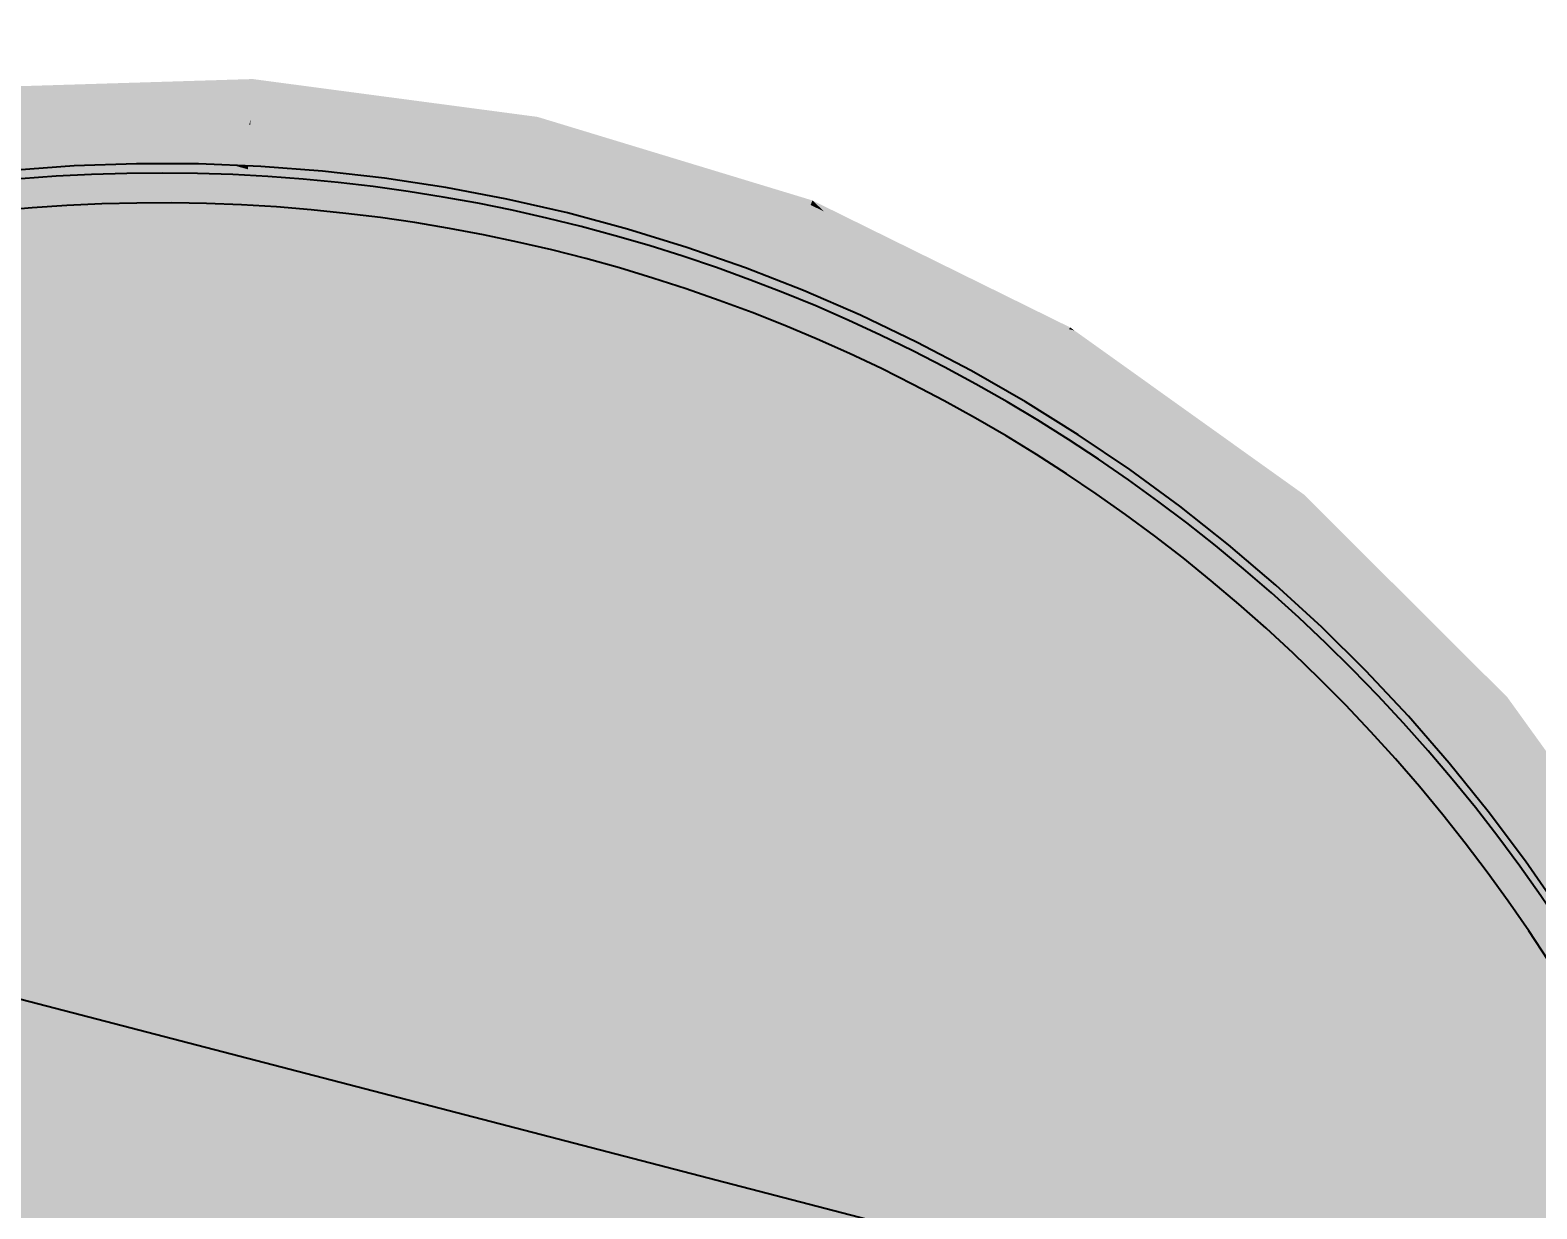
# Model space of a CAD drawing. Header units: millimetres. Extents: x 340454 to 342791, y 6993867 to 6995092.
# Drawn here: x 340766.93 to 340771.98, y 6994477.7 to 6994481.65 of the extents above; entities that cross this region are included whole.
import ezdxf

# ---------------------------------------------------------------- set-up
doc = ezdxf.new("R2010")
doc.units = ezdxf.units.MM
doc.header["$LTSCALE"] = 10
doc.linetypes.add('DASHDOT', pattern=[25.4, 12.7, -6.35, 0, -6.35])
for name, color, linetype in [('A-MODELAGEM', 7, 'Continuous'), ('F-HZ-CORREDOR-FEAT', 2, 'Continuous'), ('Lotes', 7, 'Continuous'), ('TEXTOS', 7, 'Continuous'), ('TRAMA', 7, 'Continuous'), ('U-SC-SECAO_TIPO', 251, 'Continuous')]:
    doc.layers.add(name, color=color, linetype=linetype)
doc.styles.add('T7', font='arial.ttf')

msp = doc.modelspace()

# ---------------------------------------------------------------- hatches: boundary and pattern name
at = {"layer": 'TRAMA'}
h = msp.add_hatch(dxfattribs=at)
h.set_pattern_fill('MUDST', color=253, scale=0.8)
h.set_pattern_definition([(0, (340635.80378, 6994418.6693), (0.4, 0.2), [0.2, -0.2, 0, -0.2, 0, -0.2])])
edge = h.paths.add_edge_path()
edge.add_line((340775.2416, 6994463.544), (340773.927, 6994467.4514))
edge.add_line((340773.927, 6994467.4514), (340773.9635, 6994470.0807))
edge.add_line((340773.9635, 6994470.0807), (340774.8764, 6994473.1847))
edge.add_line((340774.8764, 6994473.1847), (340775.2781, 6994475.8504))
edge.add_line((340775.2781, 6994475.8504), (340772.3567, 6994478.4797))
edge.add_line((340772.3567, 6994478.4797), (340772.1113, 6994478.5688))
edge.add_arc((340767.3696, 6994475.5454), 5.6236, -34.9514, 32.522, ccw=False)
edge.add_arc((340777.8891, 6994467.0811), 7.9004, 138.42555, 185.75499)
edge.add_arc((340763.7674, 6994465.3081), 6.3375, 8.40289, 8.90329, ccw=False)
edge.add_arc((340763.7122, 6994465.6748), 6.3493, -132.91346, 5.05414, ccw=False)
edge.add_line((340759.389, 6994461.0247), (340758.6533, 6994458.1897))
edge.add_arc((340759.3499, 6994458.087), 0.7041, 171.6132, 219.1842)
edge.add_arc((340763.3772, 6994463.7126), 7.6002, 233.00768, 307.83901)
edge.add_arc((340770.7517, 6994453.5096), 5.0003, -10.2908, 122.8478, ccw=False)
edge.add_arc((340781.3976, 6994453.0042), 5.7391, 183.87556, 221.05114)
edge.add_arc((340774.748, 6994446.1866), 3.8318, -82.8353, 52.7098, ccw=False)
edge.add_line((340775.2259, 6994442.3847), (340779.3157, 6994440.2221))
edge.add_line((340779.3157, 6994440.2221), (340785.1272, 6994436.4533))
edge.add_line((340785.1272, 6994436.4533), (340786.6922, 6994435.4383))
edge.add_line((340786.6922, 6994435.4383), (340788.1895, 6994434.0507))
edge.add_line((340788.1895, 6994434.0507), (340789.8327, 6994433.5942))
edge.add_line((340789.8327, 6994433.5942), (340792.4255, 6994434.3976))
edge.add_line((340792.4255, 6994434.3976), (340794.8357, 6994432.9734))
edge.add_line((340794.8357, 6994432.9734), (340795.3493, 6994431.341))
edge.add_line((340795.3493, 6994431.341), (340796.2247, 6994427.2268))
edge.add_line((340796.2247, 6994427.2268), (340803.3064, 6994425.217))
edge.add_line((340803.3064, 6994425.217), (340814.8207, 6994465.865))
edge.add_arc((340823.0025, 6994471.6204), 10.0032, 142.14748, 215.12391, ccw=False)
edge.add_line((340815.104, 6994477.7587), (340815.44, 6994514.818))
edge.add_arc((340798.378, 6994522.6335), 18.7669, 303.1044, 335.38903, ccw=False)
edge.add_line((340808.6278, 6994506.913), (340808.0057, 6994472.3847))
edge.add_line((340808.0057, 6994472.3847), (340798.5128, 6994433.3732))
edge.add_line((340798.5128, 6994433.3732), (340797.6269, 6994433.8187))
edge.add_line((340797.6269, 6994433.8187), (340792.77, 6994436.1193))
edge.add_line((340792.77, 6994436.1193), (340790.9442, 6994439.5885))
edge.add_line((340790.9442, 6994439.5885), (340792.1858, 6994442.5464))
edge.add_line((340792.1858, 6994442.5464), (340790.9442, 6994444.7009))
edge.add_line((340790.9442, 6994444.7009), (340790.2868, 6994446.7459))
edge.add_line((340790.2868, 6994446.7459), (340790.725, 6994449.996))
edge.add_line((340790.725, 6994449.996), (340789.2643, 6994450.3977))
edge.add_line((340789.2643, 6994450.3977), (340786.1969, 6994450.069))
edge.add_line((340786.1969, 6994450.069), (340784.371, 6994449.6673))
edge.add_line((340784.371, 6994449.6673), (340784.9188, 6994447.7319))
edge.add_line((340784.9188, 6994447.7319), (340783.7867, 6994445.5774))
edge.add_line((340783.7867, 6994445.5774), (340782.1434, 6994445.3217))
edge.add_line((340782.1434, 6994445.3217), (340778.163, 6994448.1701))
edge.add_line((340778.163, 6994448.1701), (340777.8709, 6994452.2601))
edge.add_line((340777.8709, 6994452.2601), (340777.177, 6994455.2545))
edge.add_line((340777.177, 6994455.2545), (340776.4467, 6994460.0383))
edge.add_line((340776.4467, 6994460.0383), (340775.2416, 6994463.544))

# ---------------------------------------------------------------- linework, layer by layer
at = {"layer": 'A-MODELAGEM', "color": 161, "linetype": 'Continuous', "lineweight": -3}
for points in [[(340767.1911, 6994481.4691), (340766.717, 6994481.4545), (340766.7184, 6994481.442)], [(340767.1827, 6994481.314), (340767.1911, 6994481.4691), (340766.7184, 6994481.442)], [(340767.1827, 6994481.314), (340767.4455, 6994481.4041), (340767.1911, 6994481.4691)], [(340767.4455, 6994481.4041), (340767.6788, 6994481.484), (340767.1911, 6994481.4691)], [(340767.6718, 6994481.3463), (340767.6788, 6994481.484), (340767.4455, 6994481.4041)], [(340767.7618, 6994481.3233), (340767.6788, 6994481.484), (340767.6718, 6994481.3463)], [(340767.7618, 6994481.3233), (340768.0864, 6994481.2963), (340767.6788, 6994481.484)], [(340768.5177, 6994481.2791), (340768.6327, 6994481.3572), (340767.6788, 6994481.484)], [(340768.5177, 6994481.2791), (340767.6788, 6994481.484), (340768.0864, 6994481.2963)], [(340767.0583, 6994481.2713), (340767.1827, 6994481.314), (340766.7184, 6994481.442)], [(340767.0583, 6994481.2713), (340766.7184, 6994481.442), (340766.7419, 6994481.233)], [(340767.2645, 6994481.2915), (340767.4455, 6994481.4041), (340767.1827, 6994481.314)], [(340767.2645, 6994481.2915), (340767.5196, 6994481.3162), (340767.4455, 6994481.4041)], [(340767.6669, 6994481.3305), (340767.6718, 6994481.3463), (340767.4455, 6994481.4041)], [(340767.6669, 6994481.3305), (340767.4455, 6994481.4041), (340767.5196, 6994481.3162)], [(340768.5177, 6994481.2791), (340768.6149, 6994481.2752), (340768.6327, 6994481.3572)], [(340768.6149, 6994481.2752), (340768.6679, 6994481.2632), (340768.6327, 6994481.3572)], [(340769.4894, 6994481.077), (340769.5534, 6994481.0773), (340768.6327, 6994481.3572)], [(340769.4894, 6994481.077), (340768.6327, 6994481.3572), (340768.6679, 6994481.2632)], [(340767.0583, 6994481.2713), (340767.2645, 6994481.2915), (340767.1827, 6994481.314)], [(340767.6669, 6994481.3305), (340767.671, 6994481.3309), (340767.6718, 6994481.3463)], [(340767.7618, 6994481.3233), (340767.6718, 6994481.3463), (340767.671, 6994481.3309)], [(340769.5473, 6994481.0619), (340769.5534, 6994481.0773), (340769.4894, 6994481.077)], [(340769.5924, 6994481.0404), (340769.5534, 6994481.0773), (340769.5473, 6994481.0619)], [(340769.813, 6994480.9493), (340769.5534, 6994481.0773), (340769.5924, 6994481.0404)], [(340766.8307, 6994480.4034), (340765.9699, 6994476.7795), (340767.2427, 6994476.5346)], [(340766.8307, 6994480.4034), (340767.2427, 6994476.5346), (340767.5534, 6994479.9706)], [(340767.5534, 6994479.9706), (340767.2427, 6994476.5346), (340768.1448, 6994479.6166)], [(340768.1448, 6994479.6166), (340767.2427, 6994476.5346), (340768.6702, 6994479.302)], [(340768.9729, 6994479.1208), (340768.6702, 6994479.302), (340767.2427, 6994476.5346)], [(340768.9729, 6994479.1208), (340767.2427, 6994476.5346), (340768.1816, 6994476.142)], [(340768.9729, 6994479.1208), (340768.1816, 6994476.142), (340768.987, 6994479.1124)], [(340768.987, 6994479.1124), (340768.1816, 6994476.142), (340769.3179, 6994478.9143)], [(340769.3179, 6994478.9143), (340768.1816, 6994476.142), (340769.4887, 6994478.812)], [(340769.9835, 6994478.5158), (340769.4887, 6994478.812), (340768.1816, 6994476.142)], [(340770.5067, 6994478.2025), (340769.9835, 6994478.5158), (340768.1816, 6994476.142)], [(340770.5067, 6994478.2025), (340768.1816, 6994476.142), (340768.8516, 6994475.7249)], [(340770.5067, 6994478.2025), (340768.8516, 6994475.7249), (340770.7316, 6994478.0679)], [(340771.2883, 6994477.7346), (340770.7316, 6994478.0679), (340768.8516, 6994475.7249)], [(340771.9614, 6994477.3316), (340771.2883, 6994477.7346), (340768.8516, 6994475.7249)]]:
    msp.add_solid(points, dxfattribs=at)
at = {"layer": 'A-MODELAGEM', "color": 11, "linetype": 'Continuous', "lineweight": -3}
for points in [[(340767.624, 6994481.1923), (340767.5196, 6994481.3162), (340767.2645, 6994481.2915)], [(340767.624, 6994481.1923), (340767.6669, 6994481.3305), (340767.5196, 6994481.3162)], [(340767.664, 6994481.1936), (340767.6669, 6994481.3305), (340767.624, 6994481.1923)], [(340767.664, 6994481.1936), (340767.671, 6994481.3309), (340767.6669, 6994481.3305)], [(340767.664, 6994481.1936), (340767.7618, 6994481.3233), (340767.671, 6994481.3309)], [(340767.664, 6994481.1936), (340768.3584, 6994481.1709), (340767.7618, 6994481.3233)], [(340768.3584, 6994481.1709), (340768.0864, 6994481.2963), (340767.7618, 6994481.3233)], [(340766.7495, 6994481.1655), (340767.0583, 6994481.2713), (340766.7419, 6994481.233)], [(340767.624, 6994481.1923), (340767.0583, 6994481.2713), (340766.7495, 6994481.1655)], [(340767.624, 6994481.1923), (340767.2645, 6994481.2915), (340767.0583, 6994481.2713)], [(340768.3584, 6994481.1709), (340768.5177, 6994481.2791), (340768.0864, 6994481.2963)], [(340768.58, 6994481.1143), (340768.5177, 6994481.2791), (340768.3584, 6994481.1709)], [(340768.58, 6994481.1143), (340768.6149, 6994481.2752), (340768.5177, 6994481.2791)], [(340768.739, 6994481.0737), (340768.6149, 6994481.2752), (340768.58, 6994481.1143)], [(340768.739, 6994481.0737), (340768.6679, 6994481.2632), (340768.6149, 6994481.2752)], [(340768.739, 6994481.0737), (340769.4894, 6994481.077), (340768.6679, 6994481.2632)], [(340767.663, 6994481.1816), (340767.624, 6994481.1923), (340766.7495, 6994481.1655)], [(340767.663, 6994481.1816), (340766.7495, 6994481.1655), (340766.8307, 6994480.4034)], [(340767.663, 6994481.1816), (340766.8307, 6994480.4034), (340767.5534, 6994479.9706)], [(340768.5326, 6994480.9418), (340767.663, 6994481.1816), (340767.5534, 6994479.9706)], [(340767.664, 6994481.1936), (340767.624, 6994481.1923), (340767.663, 6994481.1816)], [(340768.571, 6994481.0729), (340767.664, 6994481.1936), (340767.663, 6994481.1816)], [(340768.571, 6994481.0729), (340767.663, 6994481.1816), (340768.5326, 6994480.9418)], [(340768.571, 6994481.0729), (340768.3584, 6994481.1709), (340767.664, 6994481.1936)], [(340768.571, 6994481.0729), (340768.58, 6994481.1143), (340768.3584, 6994481.1709)], [(340768.571, 6994481.0729), (340768.739, 6994481.0737), (340768.58, 6994481.1143)], [(340769.3936, 6994480.7044), (340768.571, 6994481.0729), (340768.5326, 6994480.9418)], [(340769.4464, 6994480.8068), (340768.739, 6994481.0737), (340768.571, 6994481.0729)], [(340769.4464, 6994480.8068), (340768.571, 6994481.0729), (340769.3936, 6994480.7044)], [(340768.739, 6994481.0737), (340769.5473, 6994481.0619), (340769.4894, 6994481.077)], [(340768.739, 6994481.0737), (340769.4774, 6994480.8851), (340769.5473, 6994481.0619)], [(340769.4464, 6994480.8068), (340769.4774, 6994480.8851), (340768.739, 6994481.0737)], [(340769.4774, 6994480.8851), (340769.5924, 6994481.0404), (340769.5473, 6994481.0619)], [(340769.4774, 6994480.8851), (340769.86, 6994480.7873), (340769.5924, 6994481.0404)], [(340769.86, 6994480.7873), (340769.813, 6994480.9493), (340769.5924, 6994481.0404)], [(340769.86, 6994480.7873), (340770.4165, 6994480.6518), (340769.813, 6994480.9493)], [(340768.5326, 6994480.9418), (340767.5534, 6994479.9706), (340768.1448, 6994479.6166)], [(340769.3936, 6994480.7044), (340768.5326, 6994480.9418), (340768.1448, 6994479.6166)], [(340769.4464, 6994480.8068), (340769.86, 6994480.7873), (340769.4774, 6994480.8851)], [(340769.4464, 6994480.8068), (340769.3936, 6994480.7044), (340769.4169, 6994480.698)], [(340769.9848, 6994480.5414), (340769.4464, 6994480.8068), (340769.4169, 6994480.698)], [(340769.9848, 6994480.5414), (340769.86, 6994480.7873), (340769.4464, 6994480.8068)], [(340770.1756, 6994480.4888), (340770.413, 6994480.646), (340769.86, 6994480.7873)], [(340769.9848, 6994480.5414), (340770.1756, 6994480.4888), (340769.86, 6994480.7873)], [(340769.86, 6994480.7873), (340770.413, 6994480.646), (340770.4165, 6994480.6518)], [(340769.3936, 6994480.7044), (340768.1448, 6994479.6166), (340768.6702, 6994479.302)], [(340769.3936, 6994480.7044), (340768.6702, 6994479.302), (340768.9729, 6994479.1208)], [(340769.4169, 6994480.698), (340769.3936, 6994480.7044), (340768.9729, 6994479.1208)], [(340769.4169, 6994480.698), (340768.9729, 6994479.1208), (340768.987, 6994479.1124)], [(340769.9848, 6994480.5414), (340769.4169, 6994480.698), (340768.987, 6994479.1124)], [(340770.1756, 6994480.4888), (340770.2986, 6994480.4549), (340770.413, 6994480.646)], [(340770.2986, 6994480.4549), (340770.431, 6994480.6414), (340770.413, 6994480.646)], [(340770.413, 6994480.646), (340770.431, 6994480.6414), (340770.4165, 6994480.6518)], [(340770.2986, 6994480.4549), (340770.9384, 6994480.2785), (340770.431, 6994480.6414)], [(340769.9848, 6994480.5414), (340768.987, 6994479.1124), (340769.3179, 6994478.9143)], [(340770.2671, 6994480.4022), (340769.9848, 6994480.5414), (340769.3179, 6994478.9143)], [(340770.2671, 6994480.4022), (340770.1756, 6994480.4888), (340769.9848, 6994480.5414)], [(340770.2671, 6994480.4022), (340770.2986, 6994480.4549), (340770.1756, 6994480.4888)], [(340770.2671, 6994480.4022), (340770.9384, 6994480.2785), (340770.2986, 6994480.4549)], [(340770.2671, 6994480.4022), (340769.3179, 6994478.9143), (340769.4887, 6994478.812)], [(340770.2671, 6994480.4022), (340769.4887, 6994478.812), (340769.9835, 6994478.5158)], [(340770.2671, 6994480.4022), (340769.9835, 6994478.5158), (340771.0113, 6994479.8699)], [(340770.2671, 6994480.4022), (340771.1992, 6994480.092), (340770.9384, 6994480.2785)], [(340770.2671, 6994480.4022), (340771.0113, 6994479.8699), (340771.1992, 6994480.092)], [(340771.0113, 6994479.8699), (340771.6593, 6994479.224), (340771.1992, 6994480.092)], [(340771.6593, 6994479.224), (340771.8807, 6994479.4126), (340771.1992, 6994480.092)], [(340771.0113, 6994479.8699), (340769.9835, 6994478.5158), (340770.5067, 6994478.2025)], [(340771.0113, 6994479.8699), (340770.5067, 6994478.2025), (340771.6593, 6994479.224)], [(340771.6593, 6994479.224), (340772.194, 6994478.4815), (340771.8807, 6994479.4126)], [(340772.194, 6994478.4815), (340772.443, 6994478.6317), (340771.8807, 6994479.4126)], [(340771.6593, 6994479.224), (340770.5067, 6994478.2025), (340770.7316, 6994478.0679)], [(340771.6593, 6994479.224), (340770.7316, 6994478.0679), (340771.2883, 6994477.7346)], [(340771.6593, 6994479.224), (340771.2883, 6994477.7346), (340772.194, 6994478.4815)], [(340772.194, 6994478.4815), (340771.2883, 6994477.7346), (340771.9614, 6994477.3316)], [(340772.194, 6994478.4815), (340771.9614, 6994477.3316), (340772.6012, 6994477.6622)]]:
    msp.add_solid(points, dxfattribs=at)
at = {"layer": 'F-HZ-CORREDOR-FEAT', "color": 2, "linetype": 'Continuous', "lineweight": -3}
msp.add_polyline3d([(340772.0603, 6994478.6925, 723.5), (340771.9418, 6994478.8637, 723.5), (340771.817, 6994479.0303, 723.5), (340771.6862, 6994479.1922, 723.5), (340771.5494, 6994479.3492, 723.5), (340771.407, 6994479.5009, 723.5), (340771.259, 6994479.6474, 723.5), (340771.1057, 6994479.7882, 723.5), (340770.9473, 6994479.9233, 723.5), (340770.784, 6994480.0524, 723.5), (340770.6161, 6994480.1753, 723.5), (340770.4437, 6994480.292, 723.5), (340770.2671, 6994480.4022, 723.5), (340770.0865, 6994480.5058, 723.5), (340769.9023, 6994480.6027, 723.5), (340769.7146, 6994480.6927, 723.5), (340769.5236, 6994480.7756, 723.5), (340769.3298, 6994480.8514, 723.5), (340769.1332, 6994480.92, 723.5), (340768.9343, 6994480.9813, 723.5), (340768.7332, 6994481.0352, 723.5), (340768.5303, 6994481.0816, 723.5), (340768.3258, 6994481.1205, 723.5), (340768.12, 6994481.1517, 723.5), (340767.9132, 6994481.1753, 723.5), (340767.7056, 6994481.1913, 723.5), (340767.4976, 6994481.1995, 723.5), (340767.2894, 6994481.2001, 723.5), (340767.0814, 6994481.1929, 723.5), (340766.8738, 6994481.1781, 723.5)], dxfattribs=at)
at = {"layer": 'Lotes', "color": 253}
for radius, end in [(5.6236, 121.9188), (5.5236, 123.0219)]:
    msp.add_arc((340767.3696, 6994475.5454), radius, 325.1082, end, dxfattribs=at)
at = {"layer": 'U-SC-SECAO_TIPO', "color": 251, "linetype": 'DASHDOT', "lineweight": -3}
msp.add_lwpolyline([(340709.698, 6994493.2528), (340763.1189, 6994479.3826), (340776.6092, 6994475.88)], dxfattribs=at)

# ---------------------------------------------------------------- texts
at = {"layer": 'TEXTOS', "insert": (340765.2461, 6994479.5251), "char_height": 0.7, "attachment_point": 1, "style": 'T7'}
msp.add_mtext_dynamic_manual_height_columns('Patamar \\PCota: 723,50m', width=7.409127, gutter_width=250, heights=[0], dxfattribs=at)

doc.saveas('drawing.dxf')
